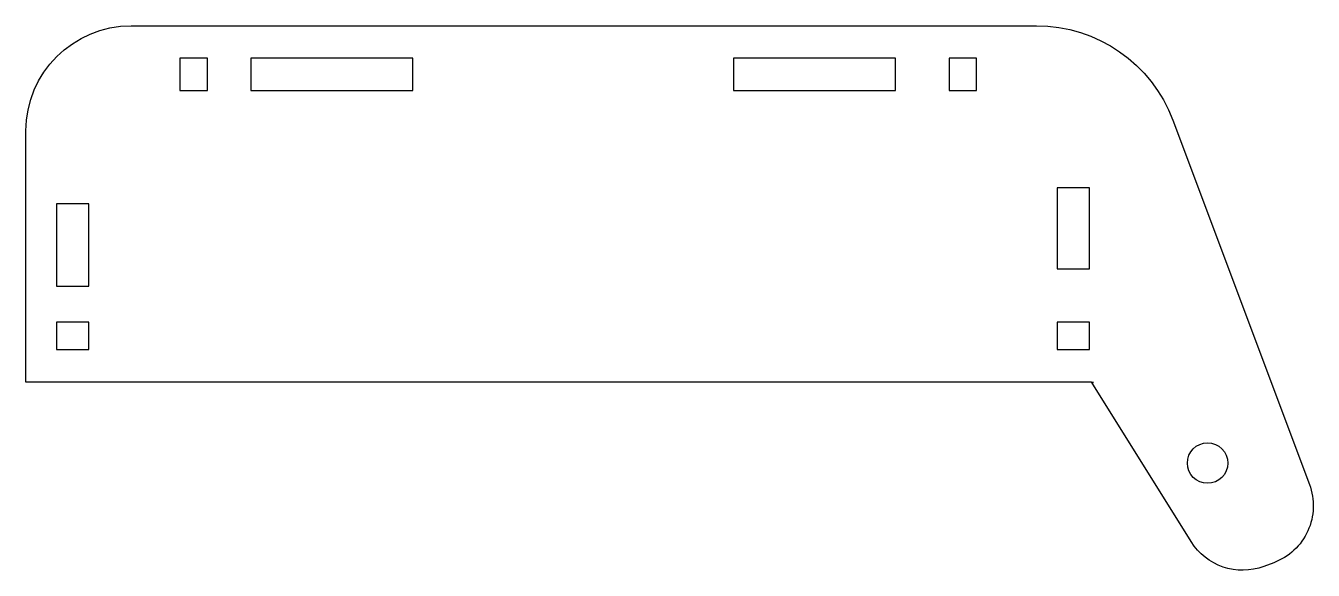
# Model space of a CAD drawing. Header units: millimetres. Extents: x -68 to 91, y 41 to 108.
import ezdxf

# ---------------------------------------------------------------- set-up
doc = ezdxf.new("R2010")
doc.units = ezdxf.units.MM
doc.layers.get('0').update_dxf_attribs({"linetype": 'CONTINUOUS'})

msp = doc.modelspace()

# ---------------------------------------------------------------- linework, layer by layer
msp.add_lwpolyline([(-67.72, 95.01, -0.414028), (-54.72, 108), (57.12, 108, -0.312682), (73.97, 96.32), (90.83, 51.35, -0.414214), (86.43, 41.69), (85.21, 41.23, -0.357019), (76.21, 44.29), (63.95, 63.95), (64.16, 63.95), (63.92, 64), (-67.74, 64)], format="xyb", close=True)
for points in [[(-48.69, 104), (-48.69, 100), (-45.29, 100), (-45.29, 104)], [(-19.93, 104), (-39.93, 104), (-39.93, 100), (-19.93, 100)], [(39.68, 104), (19.68, 104), (19.68, 100), (39.68, 100)], [(46.31, 104), (46.31, 100), (49.71, 100), (49.71, 104)], [(59.68, 77.98), (63.68, 77.98), (63.68, 87.98), (59.68, 87.98)], [(-63.93, 75.86), (-59.93, 75.86), (-59.93, 86), (-63.93, 86)], [(-63.93, 68), (-59.93, 68), (-59.93, 71.4), (-63.93, 71.4)], [(59.68, 68), (63.68, 68), (63.68, 71.4), (59.68, 71.4)]]:
    msp.add_lwpolyline(points, close=True)
msp.add_circle((78.25, 53.99), 2.5)

doc.saveas('drawing.dxf')
